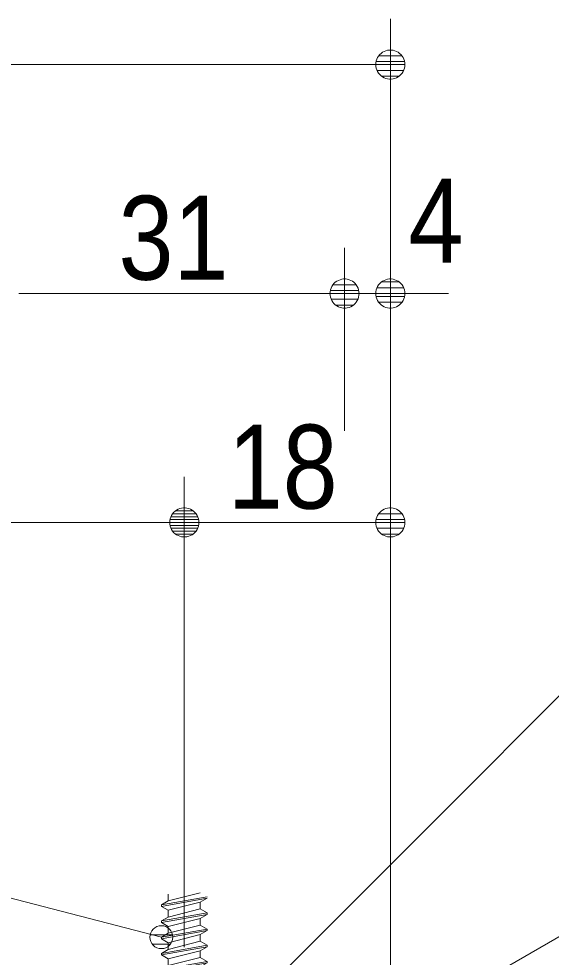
# Model space of a CAD drawing. Units: millimetres, scale not verified, with parts at other scales. Extents: x -6062 to 6062, y -3045 to 3045.
# Drawn here: x 1282.4 to 1514.9, y 1000.4 to 1410.2 of the extents above; entities that cross this region are included whole.
import ezdxf
from ezdxf.enums import TextEntityAlignment as Align

# ---------------------------------------------------------------- set-up
doc = ezdxf.new("R2010")
doc.units = ezdxf.units.MM
doc.header["$LTSCALE"] = 20
for name, color, linetype, lineweight in [('0-0_2寸法-3', 7, 'Continuous', 9), ('0-1_3一般', 7, 'Continuous', 9), ('0-3_2寸法-1', 7, 'Continuous', 9), ('0-4_0', 7, 'Continuous', 9), ('0-5_2寸法-2', 7, 'Continuous', 9)]:
    doc.layers.add(name, color=color, linetype=linetype, lineweight=lineweight)
doc.styles.add('ＭＳ Ｐゴシック', font='')
doc.styles.get('ＭＳ Ｐゴシック').set_extended_font_data('MS PGothic')

# ---------------------------------------------------------------- blocks, each defined once
blk = doc.blocks.new('グループ-85')
at = {"layer": '0-1_3一般'}
for p, q in [((62643.7, 20451.6), (63043.7, 20522.2)), ((62983.7, 20570.2), (62703.7, 20499.5)), ((62703.7, 20558.3), (62703.7, 20499.5)), ((62983.7, 20487.6), (63043.7, 20522.2)), ((62643.7, 20451.6), (62643.7, 20464.9)), ((62703.7, 20416.9), (62703.7, 20358.2)), ((62983.7, 20487.6), (62983.7, 20428.9)), ((63043.7, 20394.2), (62643.7, 20323.6)), ((62643.7, 20323.6), (62703.7, 20358.2)), ((62703.7, 20275.6), (62983.7, 20346.3)), ((62983.7, 20346.3), (63043.7, 20380.9)), ((62983.7, 20346.3), (62983.7, 20287.5)), ((62643.7, 20310.2), (62643.7, 20323.6)), ((62643.7, 20310.2), (62703.7, 20275.6)), ((62983.7, 20287.5), (62703.7, 20216.9)), ((62703.7, 20275.6), (62703.7, 20216.9)), ((63043.7, 20252.9), (62983.7, 20287.5)), ((63043.7, 20239.6), (63043.7, 20252.9)), ((62643.7, 20168.9), (63043.7, 20239.6)), ((62643.7, 20168.9), (62643.7, 20182.2)), ((62983.7, 20204.9), (63043.7, 20239.6)), ((62983.7, 20204.9), (62983.7, 20146.2)), ((63043.7, 20111.6), (62643.7, 20040.9)), ((62703.7, 20134.3), (62703.7, 20075.5)), ((62983.7, 20063.6), (63043.7, 20098.2)), ((62643.7, 20040.9), (62703.7, 20075.5)), ((62643.7, 20027.6), (62643.7, 20040.9)), ((62643.7, 20027.6), (62703.7, 19992.9)), ((62703.7, 19992.9), (62983.7, 20063.6)), ((62983.7, 20004.9), (62703.7, 19934.2)), ((62983.7, 20063.6), (62983.7, 20004.9)), ((63043.7, 19970.2), (62983.7, 20004.9)), ((62643.7, 19886.2), (63043.7, 19956.9)), ((62703.7, 19992.9), (62703.7, 19934.2)), ((62983.7, 19922.3), (63043.7, 19956.9)), ((62983.7, 19922.3), (62983.7, 19863.5)), ((63043.7, 19956.9), (63043.7, 19970.2)), ((62643.7, 19886.2), (62643.7, 19899.6)), ((62703.7, 19851.6), (62703.7, 19792.9)), ((63043.7, 19828.9), (62643.7, 19758.2)), ((62643.7, 19758.2), (62703.7, 19792.9)), ((62643.7, 19744.9), (62643.7, 19758.2)), ((62703.7, 19710.3), (62983.7, 19780.9)), ((62983.7, 19780.9), (63043.7, 19815.6)), ((62983.7, 19780.9), (62983.7, 19714.9)), ((62643.7, 19744.9), (62703.5, 19710.4)), ((62703.5, 19710.4), (62703.7, 19710.3)), ((62653.7, 19664.9), (63033.7, 19664.9)), ((63033.7, 19664.9), (63193.7, 19664.9)), ((63193.7, 19664.9), (63193.7, 19592.7)), ((62843.7, 19404.9), (62843.7, 19356.6))]:
    blk.add_line(p, q, dxfattribs=at)
for points in [[(63043.7, 20535.6), (62643.7, 20464.9), (62703.7, 20499.5)], [(62643.7, 20451.6), (62703.7, 20416.9), (62983.7, 20487.6)], [(63043.7, 20394.2), (62983.7, 20428.9), (62703.7, 20358.2)], [(62643.7, 20310.2), (63043.7, 20380.9), (63043.7, 20394.2)], [(63043.7, 20252.9), (62643.7, 20182.2), (62703.7, 20216.9)], [(62643.7, 20168.9), (62703.7, 20134.3), (62983.7, 20204.9)], [(62643.7, 20027.6), (63043.7, 20098.2), (63043.7, 20111.6)], [(63043.7, 20111.6), (62983.7, 20146.2), (62703.7, 20075.5)], [(63043.7, 19970.2), (62643.7, 19899.6), (62703.7, 19934.2)], [(62643.7, 19886.2), (62703.7, 19851.6), (62983.7, 19922.3)], [(63043.7, 19828.9), (62983.7, 19863.5), (62703.7, 19792.9)], [(62643.7, 19744.9), (63043.7, 19815.6), (63043.7, 19828.9)], [(62493.7, 19592.7), (62493.7, 19664.9), (62653.7, 19664.9)]]:
    blk.add_lwpolyline(points, dxfattribs=at)
for centre, radius, start, end in [((62653.7, 19714.9), 50, 270, 312.40515), ((62653.7, 19714.9), 50, 312.40515, 354.8103), ((63033.7, 19714.9), 50, 180, 225), ((63033.7, 19714.9), 50, 225, 270), ((62593.7, 19592.7), 100, 180, 205.65891), ((62593.7, 19592.7), 100, 205.65891, 231.31781), ((62843.7, 19904.9), 500, 231.31781, 250.65891), ((62843.7, 19904.9), 500, 289.34109, 308.68219), ((63093.7, 19592.7), 100, 308.68219, 334.34109), ((63093.7, 19592.7), 100, 334.34109, 0), ((62843.7, 19904.9), 500, 250.65891, 270), ((62843.7, 19904.9), 500, 270, 289.34109)]:
    blk.add_arc(centre, radius, start, end, dxfattribs=at)
blk = doc.blocks.new('グループ-101')
at = {"layer": '0-1_3一般'}
blk.add_blockref('グループ-85', (0, 0), dxfattribs=at)
blk = doc.blocks.new('グループ-103')
at = {"layer": '0-1_3一般'}
blk.add_blockref('グループ-101', (0, 0), dxfattribs=at)
blk = doc.blocks.new('_Dot')
at = {"layer": '0-4_0'}
for p, q in [((-10, 0), (-20, 0)), ((9.78, 2), (-9.78, 2)), ((7.99, 6), (-7.99, 6)), ((9.16, -3.98), (-9.16, -3.98)), ((6, -7.98), (-6, -7.98))]:
    blk.add_line(p, q, dxfattribs=at)
for points in [[(10, 0), (9.92, 1.25), (9.69, 2.49), (9.3, 3.68), (8.76, 4.82), (8.09, 5.88), (7.29, 6.85), (6.37, 7.71), (5.36, 8.44), (4.26, 9.05), (3.09, 9.51), (1.87, 9.82), (0.63, 9.98), (-0.63, 9.98), (-1.87, 9.82), (-3.09, 9.51), (-4.26, 9.05), (-5.36, 8.44), (-6.37, 7.71), (-7.29, 6.85), (-8.09, 5.88), (-8.76, 4.82), (-9.3, 3.68), (-9.69, 2.49), (-9.92, 1.25), (-10, 0), (0, 0)], [(-10, 0), (-9.92, -1.25), (-9.69, -2.49), (-9.3, -3.68), (-8.76, -4.82), (-8.09, -5.88), (-7.29, -6.85), (-6.37, -7.71), (-5.36, -8.44), (-4.26, -9.05), (-3.09, -9.51), (-1.87, -9.82), (-0.63, -9.98), (0.63, -9.98), (1.87, -9.82), (3.09, -9.51), (4.26, -9.05), (5.36, -8.44), (6.37, -7.71), (7.29, -6.85), (8.09, -5.88), (8.76, -4.82), (9.3, -3.68), (9.69, -2.49), (9.92, -1.25), (10, 0), (0, 0)]]:
    blk.add_lwpolyline(points, close=True, dxfattribs=at)

msp = doc.modelspace()

# ---------------------------------------------------------------- linework, layer by layer
at = {"layer": '0-0_2寸法-3'}
for p, q in [((646.86, 1190.25), (1344.68, 1009.11)), ((1344.86, 1014.11), (1344.51, 1014.11)), ((1344.86, 1014.11), (1344.51, 1014.11)), ((1349.58, 1010.11), (1339.79, 1010.11)), ((1348.68, 1006.11), (1340.69, 1006.11))]:
    msp.add_line(p, q, dxfattribs=at)
for points in [[(1394.18, 990.25), (1594.18, 1190.25), (1791.74, 1190.25)], [(1351.08, 912.75), (1658.52, 1090.25), (1968.17, 1090.25)]]:
    msp.add_lwpolyline(points, dxfattribs=at)
msp.add_circle((1344.68, 1009.11), 5.01, dxfattribs=at)
msp.add_circle((1344.68, 1009.11), 5.01, dxfattribs=at)
at = {"layer": '0-3_2寸法-1'}
for p, q in [((1444.68, 1310.25), (1444.68, 1410.25)), ((817.4, 1390.25), (1431.97, 1390.25)), ((1424.68, 1230.25), (1424.68, 1310.25)), ((1411.97, 1290.25), (1282.4, 1290.25)), ((1282.4, 1290.25), (1295.11, 1290.25)), ((1354.68, 1004.75), (1354.68, 1210.25)), ((1354.68, 1004.75), (1354.68, 1210.25)), ((1444.68, 970.25), (1444.68, 1210.25)), ((1341.97, 1190.25), (1147.4, 1190.25)), ((1367.4, 1190.25), (1431.97, 1190.25))]:
    msp.add_line(p, q, dxfattribs=at)
at = {"layer": '0-5_2寸法-2'}
for p, q in [((1424.68, 1230.25), (1424.68, 1310.25)), ((1444.68, 1210.25), (1444.68, 1310.25)), ((1411.97, 1290.25), (1399.26, 1290.25)), ((1424.68, 1290.25), (1444.68, 1290.25)), ((1457.4, 1290.25), (1470.11, 1290.25))]:
    msp.add_line(p, q, dxfattribs=at)

# ---------------------------------------------------------------- block references
at = {"layer": '0-1_3一般', "xscale": 0.05, "yscale": 0.05}
msp.add_blockref('グループ-103', (-1787.5, 0), dxfattribs=at)
at = {"layer": '0-3_2寸法-1', "xscale": 0.6356201, "yscale": 0.6356201}
for p in [(1444.68, 1390.25), (1424.68, 1290.25), (1354.68, 1190.25), (1444.68, 1190.25)]:
    msp.add_blockref('_Dot', p, dxfattribs=at)
at = {"layer": '0-3_2寸法-1', "xscale": 0.6356201, "yscale": 0.6356201, "rotation": 180}
msp.add_blockref('_Dot', (1354.68, 1190.25), dxfattribs=at)
at = {"layer": '0-5_2寸法-2', "xscale": 0.6356201, "yscale": 0.6356201}
msp.add_blockref('_Dot', (1424.68, 1290.25), dxfattribs=at)
at = {"layer": '0-5_2寸法-2', "xscale": 0.6356201, "yscale": 0.6356201, "rotation": 180}
msp.add_blockref('_Dot', (1444.68, 1290.25), dxfattribs=at)

# ---------------------------------------------------------------- texts
at = {"layer": '0-3_2寸法-1', "style": 'ＭＳ Ｐゴシック', "width": 0.9}
for s, p in [('31', (1325.96, 1285.29)), ('18', (1373.65, 1185.29))]:
    msp.add_text(s, height=36.66, dxfattribs=at).set_placement(p, align=Align.BOTTOM_LEFT)
at = {"layer": '0-5_2寸法-2', "style": 'ＭＳ Ｐゴシック', "width": 0.9}
msp.add_text('4', height=36.66, dxfattribs=at).set_placement((1452.6, 1292.72), align=Align.BOTTOM_LEFT)

doc.saveas('drawing.dxf')
